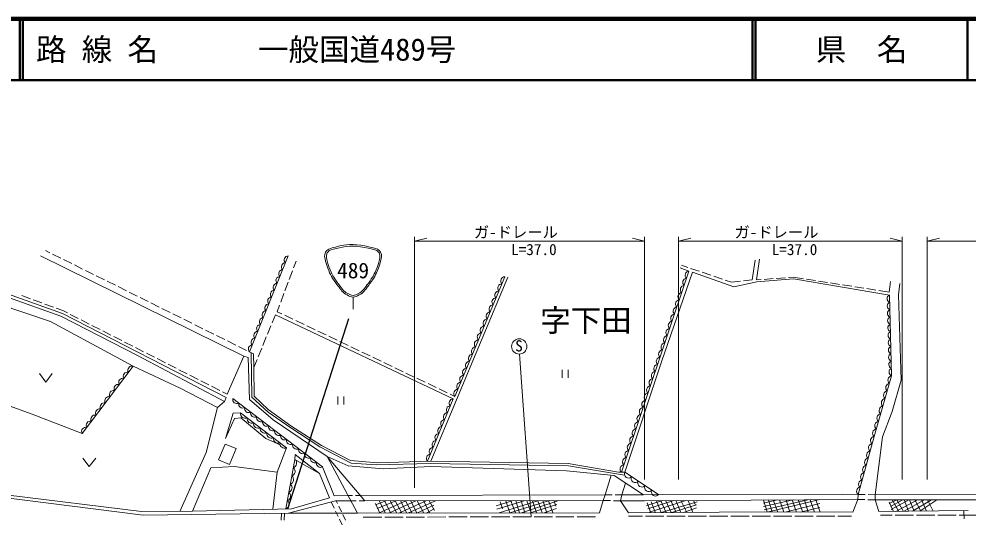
# Model space of a CAD drawing. Units: millimetres, scale not verified. Extents: x 40000 to 680000, y 20000 to 380000.
# Drawn here: x 177596 to 333060, y 297738 to 380000 of the extents above; entities that cross this region are included whole.
import ezdxf
from ezdxf.enums import TextEntityAlignment as Align

# ---------------------------------------------------------------- set-up
doc = ezdxf.new("R2010")
doc.units = ezdxf.units.MM
doc.header["$LTSCALE"] = 1000
for name, color, linetype, lineweight in [('M-BGD', 7, 'Continuous', 13), ('M-STR-HTXT', 7, 'Continuous', 13), ('M-STR-STRC', 7, 'Continuous', 25), ('M-TTL', 2, 'Continuous', 140), ('M-TTL-LINE', 7, 'Continuous', 50)]:
    doc.layers.add(name, color=color, linetype=linetype, lineweight=lineweight)
doc.layers.add('M-TTL-TXT', color=7, linetype='Continuous')
doc.styles.add('ＭＳ ゴシック', font='')
doc.styles.get('ＭＳ ゴシック').set_extended_font_data('MS Gothic')

msp = doc.modelspace()

# ---------------------------------------------------------------- linework, layer by layer
at = {"layer": 'M-BGD'}
for p, q in [((182648, 341704), (181944, 342054)), ((214407, 324732), (181120, 341175)), ((184439, 340814), (183096, 341481)), ((186230, 339923), (184887, 340591)), ((221693, 341178), (215359, 325444)), ((298179, 340484), (297714, 337241)), ((298405, 337234), (298884, 340664)), ((188021, 339033), (186678, 339701)), ((222579, 339209), (222988, 340296)), ((285904, 339208), (287339, 338690)), ((287143, 339295), (286103, 339647)), ((289037, 338652), (287616, 339134)), ((189812, 338143), (188469, 338811)), ((191603, 337253), (190260, 337920)), ((221876, 337337), (222403, 338741)), ((245053, 307546), (257675, 337671)), ((257181, 337763), (249004, 318162)), ((287339, 338690), (276281, 305765)), ((287918, 338490), (282867, 323796)), ((287918, 338490), (294717, 336138)), ((290931, 338010), (289510, 338492)), ((292825, 337368), (291404, 337850)), ((298445, 336915), (304467, 337414)), ((301157, 337454), (299662, 337334)), ((303151, 337613), (301655, 337493)), ((304407, 337713), (303649, 337652)), ((306098, 337447), (304407, 337713)), ((304467, 337414), (320178, 334762)), ((308074, 337136), (306592, 337369)), ((184726, 331724), (172806, 336011)), ((193394, 336363), (192051, 337030)), ((195185, 335472), (193842, 336140)), ((221172, 335465), (221700, 336869)), ((294338, 336855), (293298, 337208)), ((295778, 337020), (294338, 336855)), ((294717, 336138), (298445, 336915)), ((297714, 337241), (296274, 337077)), ((299163, 337295), (298405, 337234)), ((310050, 336826), (308568, 337059)), ((312026, 336515), (310544, 336748)), ((314001, 336205), (312520, 336438)), ((315977, 335894), (314495, 336127)), ((317953, 335584), (316471, 335817)), ((320378, 336995), (320138, 335240)), ((321649, 334782), (321906, 336650)), ((172846, 335439), (184474, 331312)), ((179469, 334158), (178061, 334674)), ((196976, 334582), (195633, 335250)), ((198767, 333692), (197424, 334360)), ((220468, 333593), (220996, 334997)), ((320138, 335240), (318447, 335506)), ((322089, 320826), (321649, 334782)), ((182760, 330452), (173339, 333596)), ((181347, 333469), (179938, 333986)), ((183225, 332781), (181816, 333297)), ((200558, 332802), (199215, 333469)), ((219884, 332038), (220292, 333125)), ((184776, 332213), (183694, 332609)), ((197036, 324856), (184474, 331312)), ((184726, 331724), (211547, 317970)), ((185534, 331827), (184776, 332213)), ((187316, 330921), (185979, 331601)), ((202349, 331911), (201006, 332579)), ((204140, 331021), (202797, 331689)), ((219591, 331526), (219056, 330211)), ((248728, 317755), (219591, 331526)), ((220677, 331660), (219884, 332038)), ((222483, 330800), (221129, 331445)), ((196277, 323125), (182760, 330452)), ((189099, 330014), (187762, 330694)), ((190882, 329108), (189545, 329788)), ((205931, 330131), (204588, 330799)), ((207722, 329241), (206379, 329908)), ((218867, 329748), (218302, 328359)), ((224288, 329940), (222934, 330585)), ((226094, 329079), (224739, 329725)), ((192665, 328201), (191328, 328881)), ((209513, 328351), (208170, 329018)), ((211304, 327460), (209960, 328128)), ((227899, 328219), (226545, 328864)), ((194447, 327295), (193110, 327975)), ((196230, 326388), (194893, 327068)), ((213095, 326570), (211751, 327238)), ((218113, 327896), (217548, 326507)), ((229705, 327359), (228350, 328004)), ((231510, 326498), (230156, 327144)), ((198013, 325482), (196676, 326162)), ((199796, 324575), (198459, 325255)), ((214886, 325680), (213542, 326348)), ((216038, 325107), (215333, 325457)), ((215743, 318016), (215629, 325310)), ((216070, 322877), (216038, 325107)), ((217359, 326044), (216794, 324654)), ((233316, 325638), (231961, 326283)), ((235121, 324778), (233767, 325423)), ((261513, 298420), (259572, 325095)), ((211281, 317305), (197036, 324856)), ((201578, 323669), (200241, 324349)), ((203361, 322762), (202024, 323442)), ((214407, 324732), (211695, 318525)), ((215151, 324506), (214407, 324732)), ((215337, 317674), (215151, 324506)), ((216605, 324191), (216070, 322877)), ((236927, 323917), (235572, 324562)), ((238732, 323057), (237378, 323702)), ((276850, 305761), (282867, 323796)), ((180933, 321915), (181983, 320515)), ((181983, 320515), (183033, 321915)), ((196277, 323125), (187942, 312085)), ((196277, 323125), (204016, 319483)), ((205144, 321856), (203807, 322536)), ((216070, 322877), (216133, 318184)), ((240538, 322196), (239183, 322842)), ((242343, 321336), (240989, 321981)), ((266596, 322488), (266596, 321188)), ((267571, 321188), (267571, 322488)), ((206927, 320949), (205590, 321629)), ((208709, 320043), (207372, 320723)), ((244149, 320476), (242794, 321121)), ((245954, 319615), (244600, 320261)), ((320624, 315698), (322089, 320826)), ((210112, 316348), (204016, 319483)), ((210492, 319136), (209155, 319816)), ((211695, 318525), (210938, 318910)), ((247759, 318755), (246405, 319400)), ((170439, 318645), (179747, 315225)), ((211281, 317305), (210112, 316348)), ((211547, 317970), (211281, 317305)), ((212622, 317820), (227317, 306615)), ((219225, 314304), (215337, 317674)), ((215743, 318016), (218412, 315557)), ((218401, 315987), (216133, 318184)), ((229809, 318137), (229809, 316837)), ((230784, 316837), (230784, 318137)), ((248728, 317755), (244522, 307528)), ((249004, 318162), (248211, 318540)), ((210112, 316348), (208238, 308975)), ((222136, 313355), (218401, 315987)), ((319049, 311558), (320624, 315698)), ((179747, 315225), (187942, 312085)), ((211422, 311255), (212684, 315389)), ((212897, 314552), (211422, 311255)), ((212684, 315389), (213885, 315454)), ((213947, 314631), (212897, 314552)), ((213885, 315454), (221435, 309725)), ((218015, 311282), (213947, 314631)), ((218412, 315557), (221964, 313102)), ((228084, 308310), (219225, 314304)), ((221964, 313102), (226868, 309872)), ((227134, 310098), (222136, 313355)), ((220367, 310205), (218015, 311282)), ((317874, 302046), (319049, 311558)), ((210305, 307765), (211391, 310351)), ((211391, 310351), (213186, 309598)), ((213186, 309598), (212100, 307011)), ((219916, 305729), (221435, 309725)), ((226868, 309872), (231991, 307196)), ((231893, 307652), (227134, 310098)), ((188067, 308053), (189117, 306653)), ((189117, 306653), (190167, 308053)), ((208238, 308975), (203936, 299323)), ((221306, 299723), (222794, 307844)), ((222854, 308622), (222794, 307844)), ((222794, 307844), (226802, 305551)), ((226802, 305551), (222854, 308622)), ((234225, 301052), (228084, 308310)), ((228084, 308310), (231533, 306755)), ((228084, 308310), (233048, 299038)), ((206027, 299338), (209049, 306427)), ((209049, 306427), (212857, 306686)), ((212100, 307011), (210305, 307765)), ((212857, 306686), (219916, 305729)), ((229241, 301890), (227317, 306615)), ((231533, 306755), (237263, 306280)), ((236306, 307253), (231893, 307652)), ((231991, 307196), (236160, 306921)), ((236160, 306921), (244973, 307160)), ((245053, 307546), (236306, 307253)), ((237263, 306280), (245066, 306646)), ((267603, 306770), (244973, 307160)), ((245053, 307546), (267586, 307139)), ((245066, 306646), (267280, 305987)), ((267586, 307139), (275816, 305767)), ((275798, 305401), (267603, 306770)), ((219916, 305729), (219196, 299670)), ((226802, 305551), (228480, 301554)), ((275083, 305176), (267280, 305987)), ((274577, 305229), (273625, 302013)), ((275083, 305176), (279895, 302052)), ((276796, 305253), (275798, 305401)), ((276850, 305761), (275816, 305767)), ((276850, 305761), (282355, 302073)), ((276372, 302022), (276957, 303960)), ((174688, 301630), (197956, 298719)), ((197692, 299279), (175446, 302040)), ((229241, 301890), (231496, 301937)), ((231496, 301937), (232235, 301938)), ((232735, 301938), (233475, 301939)), ((233475, 301939), (273625, 302013)), ((273625, 302013), (273315, 301083)), ((273625, 302013), (274749, 302017)), ((275249, 302018), (276372, 302022)), ((276372, 302022), (276124, 301065)), ((279895, 302052), (276372, 302022)), ((279895, 302052), (283019, 302079)), ((283019, 302079), (312528, 302125)), ((312528, 302125), (315046, 302078)), ((314986, 301280), (315046, 302078)), ((315046, 302078), (316210, 302065)), ((316710, 302059), (317874, 302046)), ((317874, 302046), (317856, 301195)), ((351668, 302115), (317874, 302046)), ((221763, 299018), (229460, 301072)), ((222232, 299746), (228480, 301554)), ((228721, 300875), (229227, 299825)), ((229460, 301072), (231965, 301062)), ((229558, 301072), (229780, 300605)), ((229996, 300154), (230426, 299252)), ((231965, 301062), (232845, 301058)), ((233345, 301056), (234225, 301052)), ((273315, 301083), (234225, 301052)), ((236708, 299043), (236008, 300622)), ((236019, 300375), (237681, 301055)), ((236298, 299764), (239329, 301056)), ((236511, 299042), (240991, 301057)), ((237647, 299044), (236610, 301054)), ((238524, 299045), (237479, 301055)), ((238199, 299044), (242586, 301059)), ((239475, 299046), (238412, 301055)), ((240308, 299047), (239210, 301056)), ((239834, 299046), (244314, 301060)), ((241135, 299048), (240108, 301057)), ((241998, 299049), (240893, 301057)), ((245816, 301061), (241310, 299048)), ((242785, 299050), (241809, 301058)), ((245563, 300362), (242785, 299050)), ((243900, 299051), (242831, 301059)), ((244905, 299052), (243835, 301060)), ((245673, 299437), (244810, 301060)), ((255763, 300247), (258381, 301071)), ((260345, 301073), (255885, 299680)), ((262603, 301074), (256265, 299065)), ((256395, 300863), (256829, 299745)), ((257339, 301070), (258001, 299067)), ((264524, 301076), (258001, 299067)), ((258164, 301071), (258934, 299068)), ((258989, 301071), (259607, 299069)), ((259846, 301072), (260476, 299070)), ((266032, 301077), (259911, 299069)), ((260812, 301073), (261507, 299071)), ((265685, 300429), (261409, 299071)), ((261735, 301074), (262386, 299072)), ((262603, 301074), (263319, 299073)), ((263406, 301075), (264057, 299074)), ((264328, 301076), (265034, 299075)), ((265284, 301076), (265327, 300819)), ((265327, 300819), (265555, 300179)), ((272709, 299084), (273315, 301083)), ((273315, 301083), (274470, 301075)), ((274970, 301072), (276124, 301065)), ((280078, 301049), (276124, 301065)), ((276124, 301065), (277416, 299075)), ((314986, 301280), (280078, 301049)), ((282908, 301067), (280418, 300298)), ((281118, 299100), (280516, 300741)), ((284849, 301080), (280622, 299740)), ((286834, 301094), (280897, 299208)), ((281801, 299217), (281145, 300865)), ((282775, 299111), (282004, 301061)), ((283617, 299116), (282713, 301066)), ((282775, 299111), (288704, 300883)), ((284450, 299122), (283564, 301072)), ((285256, 299127), (284353, 301077)), ((288589, 300378), (284539, 299123)), ((286028, 299133), (285221, 301083)), ((286036, 301088), (286994, 299139)), ((287206, 301096), (287977, 299146)), ((288101, 301102), (288422, 300326)), ((299557, 301178), (300143, 299223)), ((299562, 300641), (301866, 301193)), ((299571, 300132), (304396, 301210)), ((306802, 301226), (299651, 299587)), ((300355, 301183), (300980, 299219)), ((308809, 301239), (300368, 299222)), ((301126, 301188), (301884, 299216)), ((302189, 301195), (302881, 299212)), ((308769, 300597), (303120, 299211)), ((303253, 301202), (303891, 299208)), ((304237, 301209), (304941, 299204)), ((305234, 301216), (305991, 299199)), ((306257, 301222), (306895, 299196)), ((307228, 301229), (307892, 299192)), ((308105, 301235), (308849, 299188)), ((314169, 299167), (314986, 301280)), ((314986, 301280), (316171, 301245)), ((316671, 301230), (317856, 301195)), ((317856, 301195), (328977, 301229)), ((317856, 301195), (318468, 299281)), ((320127, 300595), (321420, 301206)), ((320862, 299308), (320127, 300834)), ((320340, 300117), (322378, 301209)), ((320481, 299638), (323370, 301212)), ((320650, 301204), (321713, 299317)), ((321217, 299312), (324788, 301216)), ((322511, 299326), (321420, 301206)), ((323299, 299335), (322608, 301209)), ((322617, 299327), (325922, 301219)), ((324239, 299345), (323485, 301212)), ((323946, 299342), (327092, 301223)), ((325338, 299358), (324354, 301215)), ((325179, 299356), (327978, 301226)), ((326242, 299368), (325470, 301100)), ((327376, 299380), (326436, 301221)), ((328977, 301229), (351670, 301237)), ((206027, 299338), (197692, 299279)), ((197956, 298719), (221763, 299018)), ((222232, 299746), (206027, 299338)), ((220602, 299004), (220558, 297896)), ((221082, 299010), (221039, 297898)), ((233048, 299038), (221763, 299018)), ((229444, 299374), (229879, 298473)), ((230642, 298800), (231072, 297898)), ((233048, 299038), (272709, 299084)), ((245630, 299737), (244314, 299051)), ((265674, 299767), (263645, 299074)), ((277416, 299075), (299727, 299224)), ((279716, 298527), (277435, 298526)), ((283216, 298529), (280216, 298528)), ((281836, 299104), (281801, 299217)), ((286716, 298532), (283716, 298530)), ((288589, 299873), (286453, 299135)), ((290216, 298534), (287216, 298532)), ((293716, 298536), (290716, 298534)), ((297216, 298538), (294216, 298536)), ((300716, 298540), (297716, 298538)), ((299727, 299224), (314169, 299167)), ((304216, 298542), (301216, 298540)), ((307716, 298544), (304716, 298543)), ((308783, 299959), (305619, 299201)), ((311216, 298547), (308216, 298545)), ((313997, 298548), (311716, 298547)), ((318468, 299281), (333073, 299444)), ((318705, 298725), (320636, 298724)), ((321136, 298724), (324136, 298722)), ((324636, 298722), (327636, 298720)), ((328136, 298719), (331136, 298718)), ((331636, 298717), (334636, 298715)), ((332392, 299436), (332438, 298081)), ((230096, 298023), (230530, 297122)), ((237013, 298383), (233975, 298378)), ((240513, 298388), (237513, 298384)), ((244013, 298394), (241013, 298389)), ((247513, 298399), (244513, 298394)), ((251013, 298404), (248013, 298400)), ((254513, 298409), (251513, 298405)), ((258013, 298415), (255013, 298410)), ((261513, 298420), (258513, 298416)), ((265013, 298425), (262013, 298421)), ((268513, 298431), (265513, 298426)), ((272051, 298436), (269013, 298432))]:
    msp.add_line(p, q, dxfattribs=at)
msp.add_lwpolyline([(320178, 334762), (320532, 321543), (317661, 311583), (315046, 302078)], dxfattribs=at)
msp.add_circle((259552, 326345), 1250, dxfattribs=at)
for centre, radius, start, end in [((221707, 340519), 659, 91.19329, 224.9488), ((220802, 338272), 659, 91.19329, 224.9488), ((221255, 339396), 659, 91.19329, 224.9488), ((220350, 337148), 659, 91.19329, 224.9488), ((257206, 337076), 688, 92.08864, 222.62433), ((287013, 336837), 681, 95.79668, 227.07239), ((287408, 338012), 681, 95.79668, 227.07239), ((219897, 336024), 659, 91.19329, 224.9488), ((256725, 335923), 688, 92.08864, 222.62433), ((286618, 335661), 681, 95.79668, 227.07239), ((218993, 333776), 659, 91.19329, 224.9488), ((219445, 334900), 659, 91.19329, 224.9488), ((255763, 333617), 688, 92.08864, 222.62433), ((256244, 334770), 688, 92.08864, 222.62433), ((286223, 334485), 681, 95.79668, 227.07239), ((320446, 334168), 652, 114.24977, 248.81737), ((218540, 332653), 659, 91.19329, 224.9488), ((255282, 332464), 688, 92.08864, 222.62433), ((285433, 332133), 681, 95.79668, 227.07239), ((285828, 333309), 681, 95.79668, 227.07239), ((320478, 332966), 652, 114.24977, 248.81737), ((218088, 331529), 659, 91.19329, 224.9488), ((254801, 331311), 688, 92.08864, 222.62433), ((285038, 330957), 681, 95.79668, 227.07239), ((320510, 331764), 652, 114.24977, 248.81737), ((320542, 330562), 652, 114.24977, 248.81737), ((217183, 329281), 659, 91.19329, 224.9488), ((217635, 330405), 659, 91.19329, 224.9488), ((253839, 329005), 688, 92.08864, 222.62433), ((254320, 330158), 688, 92.08864, 222.62433), ((284643, 329781), 681, 95.79668, 227.07239), ((320575, 329361), 652, 114.24977, 248.81737), ((216730, 328157), 659, 91.19329, 224.9488), ((253358, 327852), 688, 92.08864, 222.62433), ((283854, 327429), 681, 95.79668, 227.07239), ((284249, 328605), 681, 95.79668, 227.07239), ((320607, 328159), 652, 114.24977, 248.81737), ((215826, 325910), 659, 91.19329, 224.9488), ((216278, 327034), 659, 91.19329, 224.9488), ((252877, 326699), 688, 92.08864, 222.62433), ((283459, 326253), 681, 95.79668, 227.07239), ((320639, 326957), 652, 114.24977, 248.81737), ((251915, 324393), 688, 92.08864, 222.62433), ((252396, 325546), 688, 92.08864, 222.62433), ((283064, 325078), 681, 95.79668, 227.07239), ((320671, 325755), 652, 114.24977, 248.81737), ((320703, 324554), 652, 114.24977, 248.81737), ((251434, 323240), 688, 92.08864, 222.62433), ((282274, 322726), 681, 95.79668, 227.07239), ((282669, 323902), 681, 95.79668, 227.07239), ((320736, 323352), 652, 114.24977, 248.81737), ((195375, 321443), 694, 78.0233, 207.86995), ((196133, 322446), 694, 78.0233, 207.86995), ((250953, 322087), 688, 92.08864, 222.62433), ((281879, 321550), 681, 95.79668, 227.07239), ((320768, 322150), 652, 114.24977, 248.81737), ((194618, 320439), 694, 78.0233, 207.86995), ((249991, 319781), 688, 92.08864, 222.62433), ((250472, 320934), 688, 92.08864, 222.62433), ((281484, 320374), 681, 95.79668, 227.07239), ((320306, 319585), 725, 100.53063, 227.30606), ((320665, 320830), 725, 100.53063, 227.30606), ((193102, 318432), 694, 78.0233, 207.86995), ((193860, 319435), 694, 78.0233, 207.86995), ((249510, 318628), 688, 92.08864, 222.62433), ((281089, 319198), 681, 95.79668, 227.07239), ((319947, 318340), 725, 100.53063, 227.30606), ((192344, 317428), 694, 78.0233, 207.86995), ((213278, 317665), 674, 166.67651, 298.66876), ((248745, 317083), 672, 91.50851, 223.786), ((280299, 316846), 681, 95.79668, 227.07239), ((280694, 318022), 681, 95.79668, 227.07239), ((319588, 317095), 725, 100.53063, 227.30606), ((190829, 315421), 694, 78.0233, 207.86995), ((191587, 316424), 694, 78.0233, 207.86995), ((214258, 316918), 674, 166.67651, 298.66876), ((215238, 316171), 674, 166.67651, 298.66876), ((248278, 315947), 672, 91.50851, 223.786), ((279904, 315670), 681, 95.79668, 227.07239), ((319229, 315851), 725, 100.53063, 227.30606), ((189313, 313413), 694, 78.0233, 207.86995), ((190071, 314417), 694, 78.0233, 207.86995), ((214650, 315342), 773, 171.65414, 293.9632), ((215728, 314523), 773, 171.65414, 293.9632), ((216217, 315424), 674, 166.67651, 298.66876), ((217197, 314677), 674, 166.67651, 298.66876), ((218177, 313930), 674, 166.67651, 298.66876), ((247343, 313674), 672, 91.50851, 223.786), ((247811, 314811), 672, 91.50851, 223.786), ((279509, 314494), 681, 95.79668, 227.07239), ((318511, 313361), 725, 100.53063, 227.30606), ((318870, 314606), 725, 100.53063, 227.30606), ((188555, 312410), 694, 78.0233, 207.86995), ((216807, 313705), 773, 171.65414, 293.9632), ((217886, 312887), 773, 171.65414, 293.9632), ((219156, 313183), 674, 166.67651, 298.66876), ((220136, 312436), 674, 166.67651, 298.66876), ((246876, 312538), 672, 91.50851, 223.786), ((278719, 312143), 681, 95.79668, 227.07239), ((279114, 313318), 681, 95.79668, 227.07239), ((318152, 312116), 725, 100.53063, 227.30606), ((218964, 312068), 773, 171.65414, 293.9632), ((220043, 311250), 773, 171.65414, 293.9632), ((221116, 311688), 674, 166.67651, 298.66876), ((222095, 310941), 674, 166.67651, 298.66876), ((245942, 310266), 672, 91.50851, 223.786), ((246409, 311402), 672, 91.50851, 223.786), ((278324, 310967), 681, 95.79668, 227.07239), ((317762, 310916), 675, 98.63656, 230.60021), ((221121, 310431), 773, 171.65414, 293.9632), ((223075, 310194), 674, 166.67651, 298.66876), ((224055, 309447), 674, 166.67651, 298.66876), ((245474, 309129), 672, 91.50851, 223.786), ((277929, 309791), 681, 95.79668, 227.07239), ((317435, 309728), 675, 98.63656, 230.60021), ((222285, 307238), 792, 289.27212, 49.95909), ((225034, 308700), 674, 166.67651, 298.66876), ((226014, 307953), 674, 166.67651, 298.66876), ((245007, 307993), 672, 91.50851, 223.786), ((277139, 307439), 681, 95.79668, 227.07239), ((277534, 308615), 681, 95.79668, 227.07239), ((316782, 307352), 675, 98.63656, 230.60021), ((317109, 308540), 675, 98.63656, 230.60021), ((222037, 305884), 792, 289.27212, 49.95909), ((226994, 307206), 674, 166.67651, 298.66876), ((276745, 306263), 681, 95.79668, 227.07239), ((316455, 306164), 675, 98.63656, 230.60021), ((221789, 304531), 792, 289.27212, 49.95909), ((277437, 305447), 666, 151.86065, 320.50133), ((278538, 304710), 666, 151.86065, 320.50133), ((316128, 304975), 675, 98.63656, 230.60021), ((221541, 303177), 792, 289.27212, 49.95909), ((279639, 303972), 666, 151.86065, 320.50133), ((280740, 303234), 666, 151.86065, 320.50133), ((315474, 302599), 675, 98.63656, 230.60021), ((315801, 303787), 675, 98.63656, 230.60021), ((221293, 301824), 792, 289.27212, 49.95909), ((281841, 302497), 666, 151.86065, 320.50133), ((221045, 300470), 792, 289.27212, 49.95909)]:
    msp.add_arc(centre, radius, start, end, dxfattribs=at)
at = {"layer": 'M-STR-HTXT'}
for p, q in [((242400, 303192), (242400, 344330)), ((242400, 343591), (244400, 344091)), ((242400, 343591), (280075, 343591)), ((280075, 343591), (278075, 344091)), ((280075, 304560), (280075, 344330)), ((285647, 304560), (285647, 344330)), ((285647, 343591), (287647, 344091)), ((285647, 343591), (322288, 343591)), ((322288, 343591), (320288, 344091)), ((322288, 304560), (322288, 344330)), ((326376, 304560), (326376, 344330)), ((326376, 343591), (328376, 344091)), ((326376, 343591), (359534, 343591))]:
    msp.add_line(p, q, dxfattribs=at)
at = {"layer": 'M-STR-STRC', "lineweight": 13}
msp.add_line((232331, 334434), (232331, 332434), dxfattribs=at)
at = {"layer": 'M-STR-STRC'}
msp.add_line((221615, 299731), (231619, 330896), dxfattribs=at)
at = {"layer": 'M-STR-STRC', "lineweight": 13}
for points, knots in [([(228331, 342290), (228094, 342144), (227982, 342022), (227831, 341790), (227510, 341300), (227696, 340866), (227831, 340290)], [0, 0, 0, 0, 1, 1, 1, 2, 2, 2, 2]), ([(228424, 342056), (228370, 342007), (228191, 341850), (228081, 341687), (227793, 341260), (228013, 340548), (228068, 340370)], [0, 0, 0, 0, 1, 1, 1, 2, 2, 2, 2]), ([(228331, 342290), (230030, 342820), (230741, 343045), (232331, 343039), (233920, 343032), (236093, 342364), (236331, 342290)], [0, 0, 0, 0, 1, 1, 1, 2, 2, 2, 2]), ([(228428, 342052), (229166, 342281), (230780, 342784), (232331, 342784), (233881, 342784), (235995, 342132), (236233, 342059)], [0, 0, 0, 0, 1, 1, 1, 2, 2, 2, 2]), ([(236235, 342059), (236290, 342010), (236470, 341851), (236581, 341687), (236869, 341260), (236648, 340546), (236593, 340368)], [0, 0, 0, 0, 1, 1, 1, 2, 2, 2, 2]), ([(236331, 342290), (236568, 342144), (236680, 342022), (236831, 341790), (237152, 341300), (236965, 340866), (236831, 340290)], [0, 0, 0, 0, 1, 1, 1, 2, 2, 2, 2]), ([(227831, 340290), (228011, 339592), (228098, 339363), (228331, 338790), (228760, 337736), (229069, 337381), (229831, 336290)], [0, 0, 0, 0, 1, 1, 1, 2, 2, 2, 2]), ([(228068, 340370), (228245, 339683), (228331, 339458), (228559, 338896), (228984, 337850), (229290, 337500), (230045, 336419)], [0, 0, 0, 0, 1, 1, 1, 2, 2, 2, 2]), ([(236594, 340370), (236417, 339683), (236331, 339458), (236102, 338896), (235678, 337850), (235372, 337500), (234617, 336419)], [0, 0, 0, 0, 1, 1, 1, 2, 2, 2, 2]), ([(236831, 340290), (236651, 339592), (236563, 339363), (236331, 338790), (235902, 337736), (235593, 337381), (234831, 336290)], [0, 0, 0, 0, 1, 1, 1, 2, 2, 2, 2]), ([(229831, 336290), (230380, 335564), (230590, 335162), (231331, 334790), (231702, 334605), (231916, 334434), (232331, 334434), (232746, 334434), (232960, 334605), (233331, 334790), (234072, 335162), (234281, 335564), (234831, 336290)], [0, 0, 0, 0, 1, 1, 1, 2, 2, 2, 3, 3, 3, 4, 4, 4, 4]), ([(230008, 336467), (230543, 335760), (230743, 335360), (231468, 335007), (231790, 334850), (231973, 334700), (232331, 334700), (232689, 334700), (232872, 334850), (233194, 335007), (233919, 335360), (234119, 335760), (234654, 336467)], [0, 0, 0, 0, 1, 1, 1, 2, 2, 2, 3, 3, 3, 4, 4, 4, 4])]:
    msp.add_open_spline(points, degree=3, knots=knots, dxfattribs=at)
at = {"layer": 'M-TTL'}
msp.add_line((680000, 380000), (40000, 380000), dxfattribs=at)
at = {"layer": 'M-TTL-LINE'}
for p, q in [((177750, 380000), (177750, 370000)), ((178250, 380000), (178250, 370000)), ((297750, 380000), (297750, 370000)), ((298250, 380000), (298250, 370000)), ((333000, 380000), (333000, 370000)), ((40000, 370000), (680000, 370000))]:
    msp.add_line(p, q, dxfattribs=at)

# ---------------------------------------------------------------- texts
at = {"layer": 'M-BGD', "style": 'ＭＳ ゴシック'}
for s, height, p in [('字下田', 3666, (262962, 327674)), ('S', 1833, (258873, 324972))]:
    msp.add_text(s, height=height, dxfattribs=at).set_placement(p, align=Align.BOTTOM_LEFT)
at = {"layer": 'M-STR-HTXT', "style": 'ＭＳ ゴシック'}
for s, p in [('ガ-ドレール', (252114, 343591)), ('ガ-ドレール', (294811, 343591)), ('L=37.0', (258197, 340763)), ('L=37.0', (300895, 340763))]:
    msp.add_text(s, height=1833, dxfattribs=at).set_placement(p, align=Align.BOTTOM_LEFT)
at = {"layer": 'M-STR-STRC', "style": 'ＭＳ ゴシック'}
msp.add_text('489', height=2566, dxfattribs=at).set_placement((232331, 338790), align=Align.MIDDLE_CENTER)
at = {"layer": 'M-TTL-TXT', "style": 'ＭＳ ゴシック'}
for s, p in [('路 線 名', (180380, 375000)), ('一般国道489号', (216734, 375000))]:
    msp.add_text(s, height=3666, dxfattribs=at).set_placement(p, align=Align.MIDDLE_LEFT)
msp.add_text('県\u3000名', height=3666, dxfattribs=at).set_placement((315625, 375000), align=Align.MIDDLE_CENTER)

doc.saveas('drawing.dxf')
